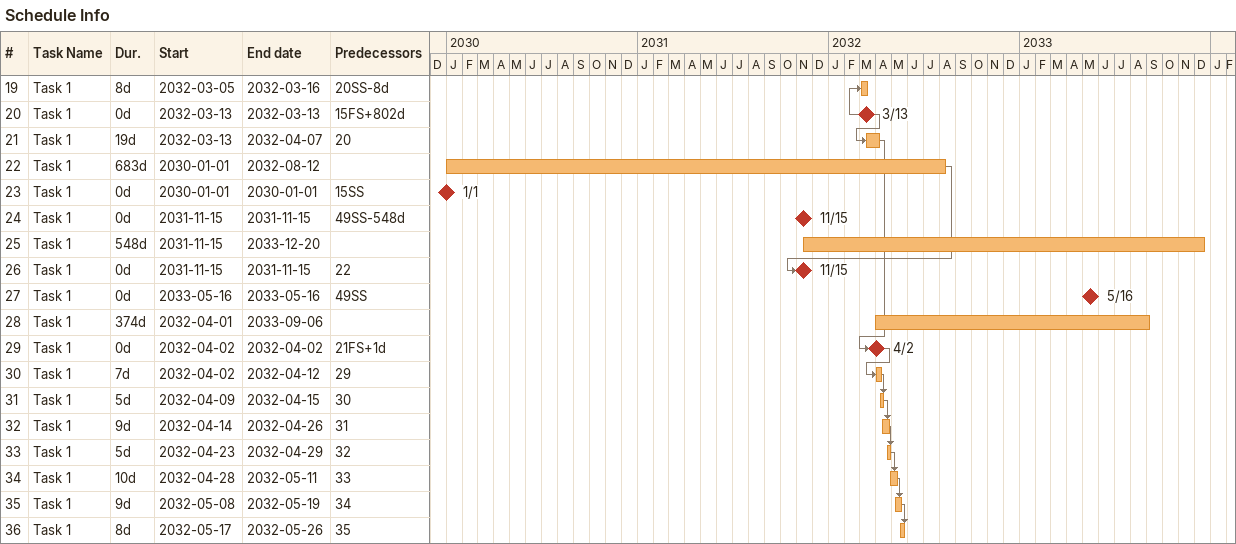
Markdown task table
Schedule Info

| ID | Task | Duration | Start | Finish | Predecessors |
|---|---|---|---|---|---|
| 19 | Task 1 | 8d | 2032-03-05 | 2032-03-16 | 20SS-8d |
| 20 | Task 1 | 0d | 2032-03-13 | 2032-03-13 | 15FS+802d |
| 21 | Task 1 | 19d | 2032-03-13 | 2032-04-07 | 20 |
| 22 | Task 1 | 683d | 2030-01-01 | 2032-08-12 |  |
| 23 | Task 1 | 0d | 2030-01-01 | 2030-01-01 | 15SS |
| 24 | Task 1 | 0d | 2031-11-15 | 2031-11-15 | 49SS-548d |
| 25 | Task 1 | 548d | 2031-11-15 | 2033-12-20 |  |
| 26 | Task 1 | 0d | 2031-11-15 | 2031-11-15 | 22 |
| 27 | Task 1 | 0d | 2033-05-16 | 2033-05-16 | 49SS |
| 28 | Task 1 | 374d | 2032-04-01 | 2033-09-06 |  |
| 29 | Task 1 | 0d | 2032-04-02 | 2032-04-02 | 21FS+1d |
| 30 | Task 1 | 7d | 2032-04-02 | 2032-04-12 | 29 |
| 31 | Task 1 | 5d | 2032-04-09 | 2032-04-15 | 30 |
| 32 | Task 1 | 9d | 2032-04-14 | 2032-04-26 | 31 |
| 33 | Task 1 | 5d | 2032-04-23 | 2032-04-29 | 32 |
| 34 | Task 1 | 10d | 2032-04-28 | 2032-05-11 | 33 |
| 35 | Task 1 | 9d | 2032-05-08 | 2032-05-19 | 34 |
| 36 | Task 1 | 8d | 2032-05-17 | 2032-05-26 | 35 |
